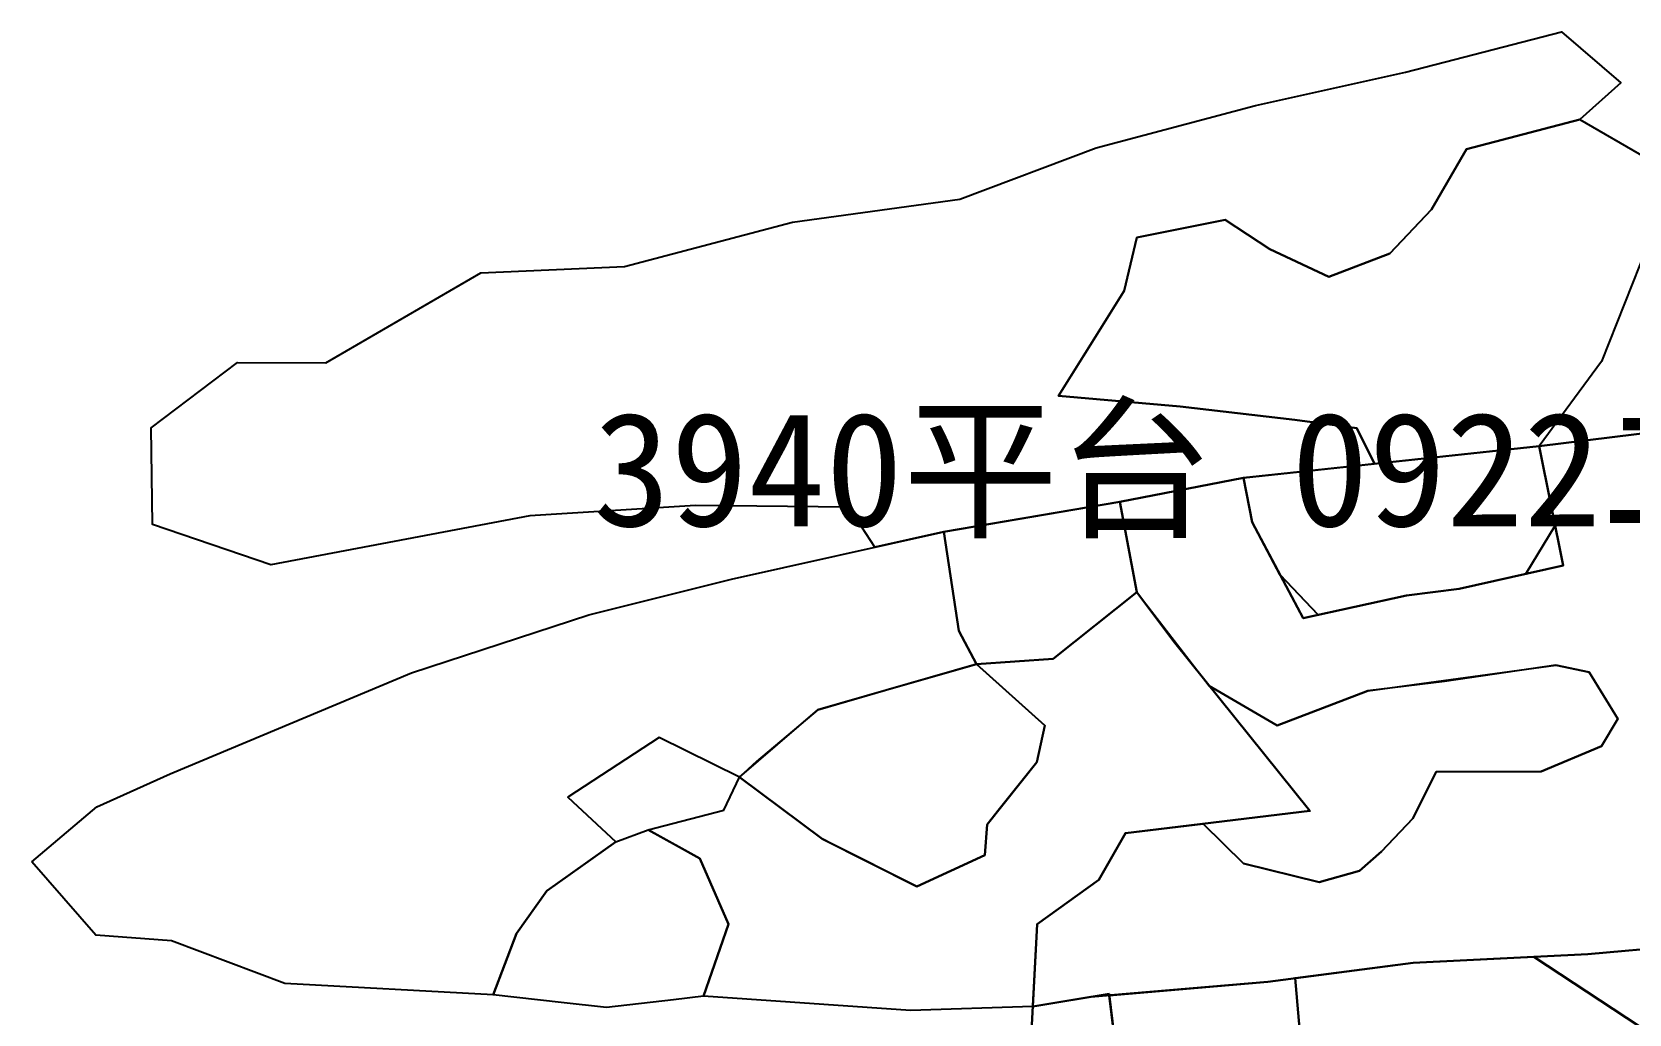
# Model space of a CAD drawing. Header units: metres. Extents: x 470001 to 470150, y 4349600 to 4349734.
# Drawn here: x 470000.6 to 470070.7, y 4349637.4 to 4349680.4 of the extents above; entities that cross this region are included whole.
import ezdxf

# ---------------------------------------------------------------- set-up
doc = ezdxf.new("R2010")
doc.units = ezdxf.units.M
for name, color, linetype in [('0.500-1.000', 4, 'Continuous'), ('1.000-1.500', 5, 'Continuous'), ('1.500-3.000', 1, 'Continuous'), ('综合图_历史矿块', 7, 'Continuous')]:
    doc.layers.add(name, color=color, linetype=linetype)
doc.styles.add('CN_TTF', font='simsunb.ttf')

msp = doc.modelspace()

# ---------------------------------------------------------------- linework, layer by layer
at = {"layer": '0.500-1.000', "color": 4, "lineweight": 30}
msp.add_lwpolyline([(470077.565, 4349632.623), (470066.565, 4349639.87), (470061.268, 4349639.601), (470054.879, 4349638.777), (470047.117, 4349638.106), (470044.567, 4349637.688), (470044.76, 4349641.293), (470047.467, 4349643.25), (470048.627, 4349645.298), (470056.727, 4349646.271), (470050.741, 4349653.716), (470049.125, 4349655.871), (470048.386, 4349659.836), (470048.386, 4349659.836), (470053.816, 4349660.878), (470054.192, 4349658.942), (470056.436, 4349654.725), (470060.964, 4349655.726), (470063.283, 4349656.008), (470067.85, 4349657.042), (470066.788, 4349662.272), (470072.137, 4349662.937)], dxfattribs=at)
at = {"layer": '1.000-1.500', "color": 5, "lineweight": 30}
for points in [[(470044.45, 4349635.507), (470044.76, 4349641.293), (470047.467, 4349643.25), (470048.627, 4349645.298), (470056.727, 4349646.271), (470050.741, 4349653.716), (470049.125, 4349655.871), (470048.386, 4349659.836), (470053.816, 4349660.878), (470054.192, 4349658.942), (470056.436, 4349654.725), (470060.964, 4349655.726), (470063.283, 4349656.008), (470067.85, 4349657.042), (470066.788, 4349662.272), (470072.137, 4349662.937)], [(470072.867, 4349640.331), (470068.933, 4349639.99), (470061.268, 4349639.601), (470054.879, 4349638.777), (470047.921, 4349638.176), (470049.59, 4349624.582)]]:
    msp.add_lwpolyline(points, dxfattribs=at)
at = {"layer": '1.500-3.000', "color": 1, "lineweight": 30}
for points in [[(470049.59, 4349624.582), (470047.914, 4349638.237), (470044.567, 4349637.688), (470044.567, 4349637.688), (470044.76, 4349641.293), (470047.467, 4349643.25), (470048.627, 4349645.298), (470056.727, 4349646.271), (470050.741, 4349653.716), (470049.125, 4349655.871), (470048.386, 4349659.836), (470053.816, 4349660.878), (470054.192, 4349658.942), (470056.436, 4349654.725), (470060.964, 4349655.726), (470063.283, 4349656.008), (470067.85, 4349657.042), (470066.788, 4349662.272), (470072.137, 4349662.937)], [(470072.867, 4349640.331), (470068.933, 4349639.99), (470061.268, 4349639.601), (470056.081, 4349638.932), (470057.453, 4349623.063)]]:
    msp.add_lwpolyline(points, dxfattribs=at)
at = {"layer": '综合图_历史矿块', "color": 9}
for points in [[(470029.747, 4349659.666), (470022.479, 4349659.22), (470011.109, 4349657.066), (470005.904, 4349658.839), (470005.855, 4349663.071), (470009.65, 4349665.947), (470013.517, 4349665.924), (470020.331, 4349669.878), (470026.635, 4349670.162), (470034.008, 4349672.104), (470041.361, 4349673.104), (470047.349, 4349675.362), (470054.343, 4349677.216), (470060.932, 4349678.679), (470067.779, 4349680.445), (470070.374, 4349678.209), (470068.58, 4349676.606), (470063.61, 4349675.309), (470062.064, 4349672.658), (470060.242, 4349670.725), (470057.564, 4349669.703), (470054.969, 4349670.918), (470053.013, 4349672.199), (470049.134, 4349671.432), (470048.575, 4349669.089), (470047.317, 4349667.062), (470045.693, 4349664.477), (470051.034, 4349664.014), (470056.068, 4349663.433), (470058.789, 4349663.063), (470059.568, 4349661.496), (470056.568, 4349661.174), (470053.816, 4349660.878), (470048.386, 4349659.836), (470040.643, 4349658.515), (470037.619, 4349657.838), (470036.478, 4349659.6), (470029.747, 4349659.666)], [(470059.568, 4349661.496), (470058.789, 4349663.063), (470056.068, 4349663.433), (470051.034, 4349664.014), (470045.693, 4349664.477), (470048.575, 4349669.089), (470049.134, 4349671.432), (470053.013, 4349672.199), (470054.969, 4349670.918), (470057.564, 4349669.703), (470060.242, 4349670.725), (470062.064, 4349672.658), (470063.61, 4349675.309), (470068.58, 4349676.606), (470071.461, 4349674.934), (470071.544, 4349671.081), (470069.538, 4349665.982), (470066.788, 4349662.272), (470059.568, 4349661.496)], [(470053.816, 4349660.878), (470066.788, 4349662.272), (470067.495, 4349658.791), (470066.204, 4349656.669), (470063.283, 4349656.008), (470060.964, 4349655.726), (470057.087, 4349654.869), (470055.414, 4349656.646), (470054.192, 4349658.942), (470053.816, 4349660.878)], [(470049.125, 4349655.871), (470045.45, 4349652.937), (470042.09, 4349652.708), (470041.308, 4349654.163), (470040.661, 4349658.519), (470048.386, 4349659.836), (470049.125, 4349655.871)], [(470000.618, 4349644.028), (470003.474, 4349646.45), (470006.69, 4349647.902), (470017.277, 4349652.328), (470025.068, 4349654.87), (470031.336, 4349656.433), (470040.661, 4349658.519), (470041.308, 4349654.163), (470042.09, 4349652.708), (470035.13, 4349650.711), (470032.425, 4349648.437), (470031.686, 4349647.744), (470028.158, 4349649.496), (470024.15, 4349646.879), (470026.249, 4349644.911), (470023.219, 4349642.756), (470021.897, 4349640.896), (470020.866, 4349638.2), (470011.725, 4349638.697), (470006.746, 4349640.564), (470003.426, 4349640.811), (470000.618, 4349644.028)], [(470027.679, 4349645.435), (470030.993, 4349646.298), (470031.686, 4349647.744), (470035.317, 4349645.041), (470039.466, 4349642.957), (470042.451, 4349644.322), (470042.562, 4349645.668), (470044.736, 4349648.414), (470045.096, 4349650.012), (470042.09, 4349652.708), (470045.45, 4349652.937), (470049.125, 4349655.871), (470052.312, 4349651.762), (470055.296, 4349650.011), (470059.268, 4349651.538), (470067.525, 4349652.661), (470068.988, 4349652.36), (470070.251, 4349650.304), (470069.526, 4349649.115), (470066.875, 4349647.997), (470062.274, 4349647.979), (470061.243, 4349645.934), (470059.872, 4349644.483), (470058.91, 4349643.639), (470057.131, 4349643.145), (470053.818, 4349643.965), (470052.039, 4349645.708), (470048.627, 4349645.298), (470047.467, 4349643.25), (470044.76, 4349641.293), (470044.567, 4349637.688), (470039.199, 4349637.514), (470030.11, 4349638.139), (470031.197, 4349641.303), (470029.949, 4349644.176), (470027.679, 4349645.435)], [(470045.096, 4349650.012), (470044.736, 4349648.414), (470043.047, 4349646.28), (470042.562, 4349645.668), (470042.451, 4349644.322), (470039.466, 4349642.957), (470035.741, 4349644.828), (470035.317, 4349645.041), (470031.686, 4349647.744), (470035.13, 4349650.711), (470038.1, 4349651.563), (470042.09, 4349652.708), (470045.096, 4349650.012)], [(470028.923, 4349644.745), (470029.949, 4349644.176), (470031.197, 4349641.303), (470030.11, 4349638.139), (470028.793, 4349637.985), (470025.85, 4349637.642), (470023.853, 4349637.865), (470020.866, 4349638.2), (470021.897, 4349640.896), (470023.219, 4349642.756), (470023.722, 4349643.113), (470026.249, 4349644.911), (470027.679, 4349645.435), (470028.923, 4349644.745)]]:
    msp.add_lwpolyline(points, close=True, dxfattribs=at)
msp.add_lwpolyline([(470072.867, 4349640.331), (470068.933, 4349639.99), (470061.268, 4349639.601), (470054.879, 4349638.777), (470047.117, 4349638.106), (470044.567, 4349637.688), (470044.76, 4349641.293), (470047.467, 4349643.25), (470048.627, 4349645.298), (470052.039, 4349645.708), (470053.818, 4349643.965), (470057.131, 4349643.145), (470058.91, 4349643.639), (470059.872, 4349644.483), (470061.243, 4349645.934), (470062.274, 4349647.979), (470066.875, 4349647.997), (470069.526, 4349649.115), (470070.251, 4349650.304), (470068.988, 4349652.36), (470067.525, 4349652.661), (470062.645, 4349651.953), (470059.268, 4349651.538), (470055.296, 4349650.011), (470052.312, 4349651.762), (470050.741, 4349653.716), (470049.125, 4349655.871), (470049.125, 4349655.871), (470048.386, 4349659.836), (470053.816, 4349660.878), (470054.192, 4349658.942), (470055.414, 4349656.646), (470057.087, 4349654.869), (470060.964, 4349655.726), (470063.283, 4349656.008), (470066.204, 4349656.669), (470067.495, 4349658.791), (470066.788, 4349662.272), (470072.137, 4349662.937)], dxfattribs=at)

# ---------------------------------------------------------------- texts
at = {"color": 7, "style": 'CN_TTF'}
msp.add_text('3940平台 0922二次圈矿矿块图', height=5, dxfattribs=at).set_placement((470025.258, 4349658.761))

doc.saveas('drawing.dxf')
